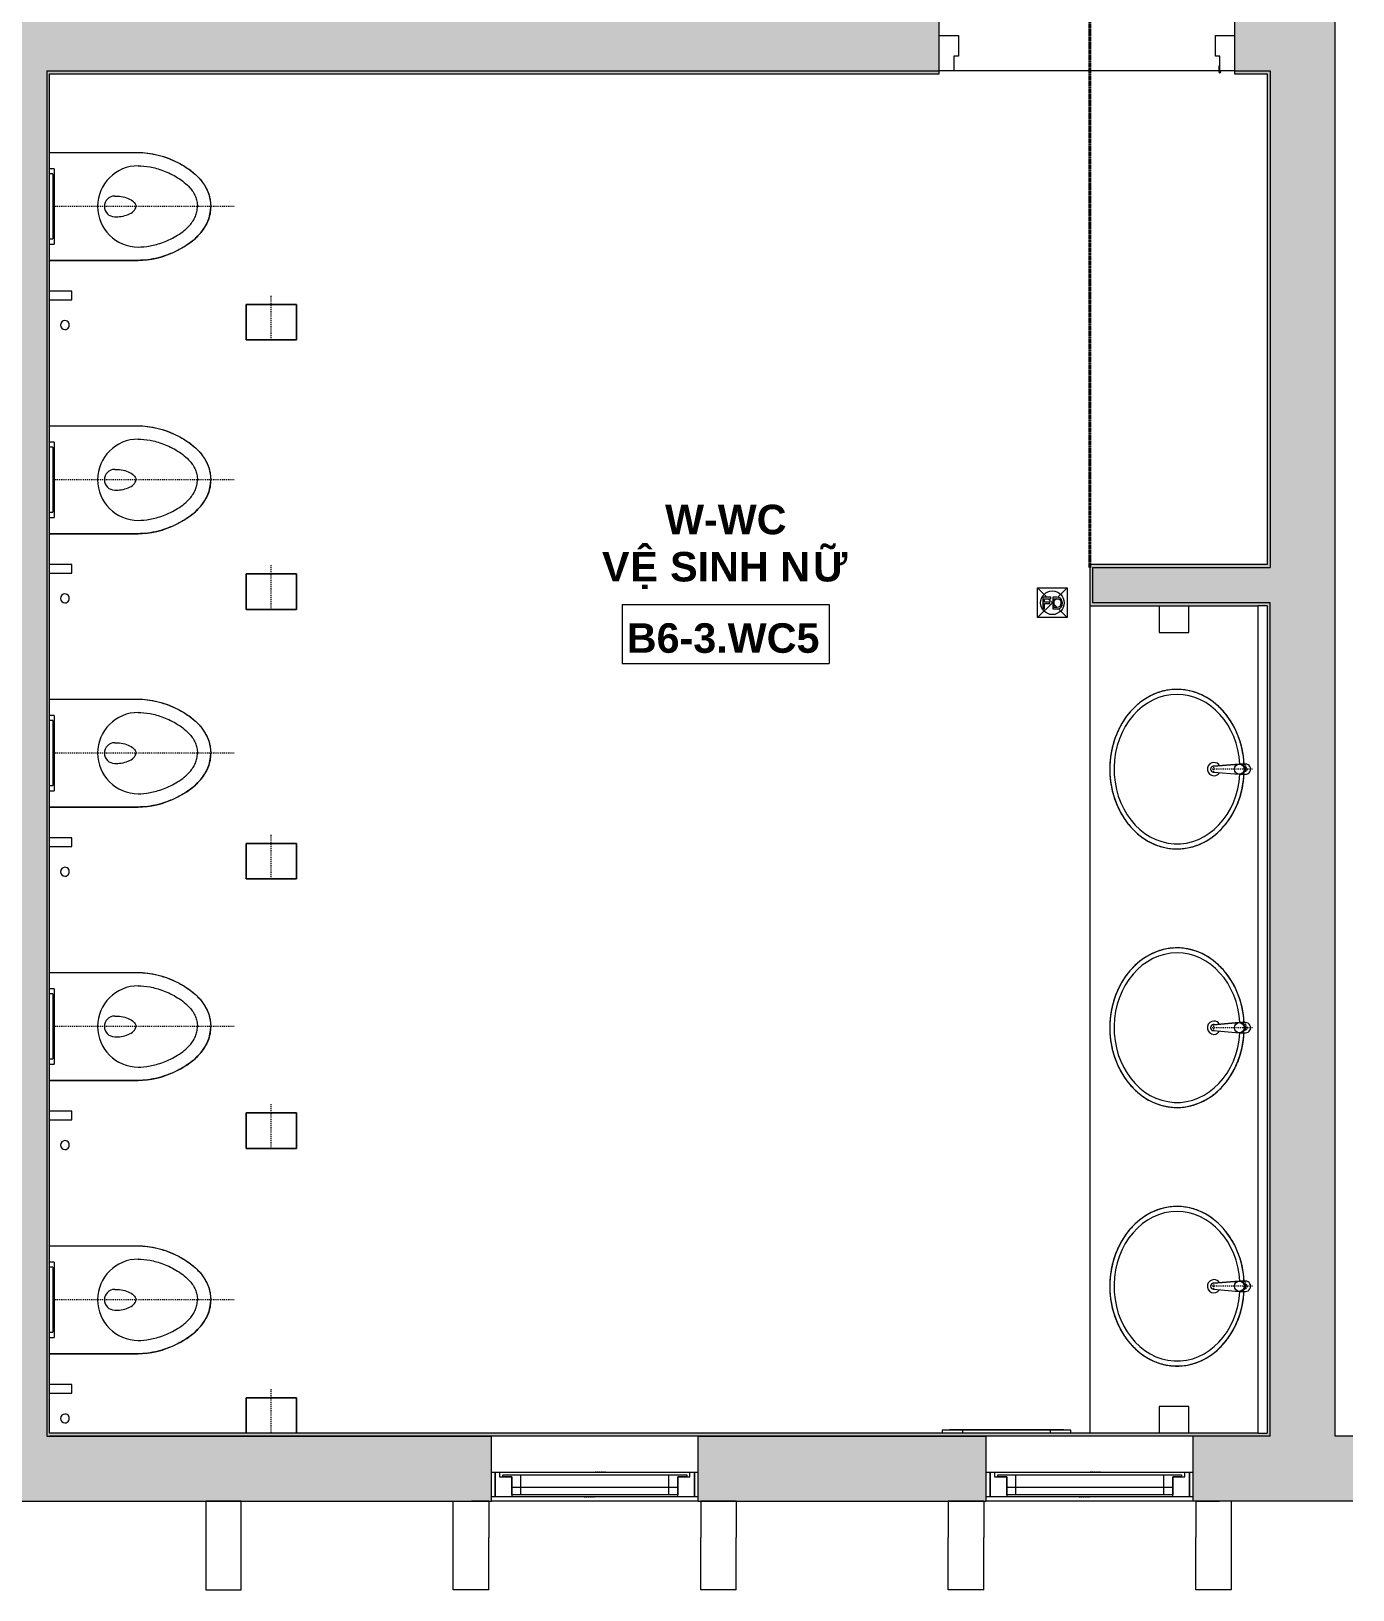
# Model space of a CAD drawing. Header units: millimetres. Extents: x -31340 to 17660, y 19597 to 75297.
# Drawn here: x -9587 to -5115, y 19597 to 24872 of the extents above; entities that cross this region are included whole.
import ezdxf

# ---------------------------------------------------------------- set-up
doc = ezdxf.new("R2010")
doc.units = ezdxf.units.MM
doc.linetypes.add('Dash', pattern=[6.35, 3.175, -3.175])
doc.linetypes.add('dash 1-1', pattern=[2, 1, -1])
for name, color, linetype, lineweight in [('A-AREA-IDEN', 2, 'Continuous', 9), ('A-DETL', 90, 'Continuous', 5), ('A-DOOR', 31, 'Continuous', 5), ('A-DOOR-FRAM', 31, 'Continuous', 5), ('A-GLAZ', 151, 'Continuous', 5), ('A-GLAZ-CWMG', 51, 'Continuous', 5), ('A-GLAZ-HDLN', 1, 'Dash', 5), ('A-WALL', 113, 'Continuous', 5), ('A-WALL-PATT', 111, 'Continuous', 5), ('P-SANR-FIXT', 6, 'Continuous', 5), ('P-SANR-FIXT-HDLN', 131, 'Dash', 5)]:
    doc.layers.add(name, color=color, linetype=linetype, lineweight=lineweight)
doc.styles.add('Arial_B', font='arialbd.ttf', dxfattribs={"height": 100})
doc.styles.add('Arial_B_1', font='arialbd.ttf', dxfattribs={"height": 100})

# ---------------------------------------------------------------- blocks, each defined once
blk = doc.blocks.new('DP3-D301 - DP3-D301-9166699-3rd Traffic Floor Plan - Pedestrian')
at = {"layer": 'A-DOOR'}
for p, q in [((447, -94.1), (447, -113.1)), ((450, -94.1), (447, -94.1)), ((450, -108.5), (450, -94.1))]:
    blk.add_line(p, q, dxfattribs=at)
for centre, radius, start, end in [((450, -113.1), 3, 180, 69.3211), ((450, -113.1), 3, 238.6638, 311.9935), ((450, -113.1), 3, 238.6638, 311.9935), ((450, -113.1), 3, 238.6638, 311.9935), ((450, -113.1), 3, 238.6638, 311.9935), ((450, -113.1), 3, 238.6638, 311.9935), ((450, -113.1), 3, 238.6638, 311.9935), ((450, -113.1), 3, 238.6638, 311.9935), ((452.2, -108.4), 2.19, 183.0662, 239.0753)]:
    blk.add_arc(centre, radius, start, end, dxfattribs=at)
at = {"layer": 'A-DOOR-FRAM'}
for p, q in [((-500, 10), (-435, 10)), ((-435, 10), (-435, -60)), ((435, 10), (500, 10)), ((435, -60), (435, 10)), ((-450, -60), (-450, -110)), ((-435, -60), (-450, -60)), ((450, -60), (435, -60)), ((450, -94.1), (450, -60)), ((-450, -110), (-500, -110)), ((500, -110), (450.7, -110))]:
    blk.add_line(p, q, dxfattribs=at)
blk = doc.blocks.new('VGU_CLUSTER_W1B - W2B - W3B - VGU_CLUSTER_W3B-8565399-3rd Traffic Floor Plan - Pedestrian')
at = {"layer": 'A-GLAZ', "lineweight": 9}
for p, q in [((-350, -12), (-337, -12)), ((-337, -12), (-322, -12)), ((-337, -95), (-337, -12)), ((-337, -12), (-337, -95)), ((-322, -12), (-322, -28)), ((-322, -28), (-281, -28)), ((-311, -21), (-251, -21)), ((-311, -28), (-311, -21)), ((-281, -28), (-311, -28)), ((-281, -88), (-281, -28)), ((-281, -28), (-281, -95)), ((-251, -21), (-251, -88)), ((251, -21), (311, -21)), ((251, -88), (251, -21)), ((311, -28), (281, -28)), ((281, -28), (281, -88)), ((281, -28), (322, -28)), ((281, -95), (281, -28)), ((311, -21), (311, -28)), ((322, -12), (337, -12)), ((322, -28), (322, -12)), ((337, -12), (337, -95)), ((337, -12), (350, -12)), ((337, -95), (337, -12)), ((-337, -95), (-350, -95)), ((-281, -95), (-337, -95)), ((-281, -88), (-281, -63)), ((-281, -63), (281, -63)), ((-251, -88), (-281, -88)), ((281, -88), (-281, -88)), ((281, -88), (251, -88)), ((281, -63), (281, -88)), ((337, -95), (281, -95)), ((350, -95), (337, -95))]:
    blk.add_line(p, q, dxfattribs=at)
at = {"layer": 'A-GLAZ'}
for p, q in [((-322, -12), (322, -12)), ((-251, -21), (251, -21)), ((281, -95), (-281, -95))]:
    blk.add_line(p, q, dxfattribs=at)
at = {"layer": 'A-GLAZ-HDLN'}
for p, q in [((-36.1, -12), (0, -12)), ((36.1, -12), (0, -12)), ((-36.1, -95), (0, -95)), ((36.1, -95), (0, -95))]:
    blk.add_line(p, q, dxfattribs=at)
blk = doc.blocks.new('TOTO-WC-WH - TOILET-V31-3rd Traffic Floor Plan - Pedestrian')
at = {"layer": 'P-SANR-FIXT', "color": 7}
for p, q in [((-182.5, -300), (-182.5, 0)), ((-182.5, 0), (-182.5, -300)), ((-127.5, 0), (-127.5, -15)), ((127.5, -15), (-127.5, -15)), ((127.5, -15), (127.5, 0)), ((182.5, 0), (182.5, -300)), ((182.5, 0), (182.5, -300))]:
    blk.add_line(p, q, dxfattribs=at)
for centre, radius in [((0, -300), 137.5), ((0, -220.2), 35)]:
    blk.add_arc(centre, radius, 360, 180, dxfattribs=at)
for points, knots in [([(-35, -220.2), (-36, -233.8), (-30.7, -267.6), (-12.3, -292), (0, -292)], [0, 0, 0, 0, 0.0856719, 0.1699366, 0.1699366, 0.1699366, 0.1699366]), ([(35, -220.2), (36, -233.8), (30.7, -267.6), (12.3, -292), (0, -292)], [0, 0, 0, 0, 0.0856719, 0.1699366, 0.1699366, 0.1699366, 0.1699366]), ([(0, -545), (-8.6, -544.9), (-25, -543.5), (-43.9, -538), (-58, -531.9), (-68.1, -526.5), (-77.7, -520.3), (-89.9, -511.2), (-104, -498.3), (-119, -481), (-132.3, -462.4), (-143.9, -443.1), (-153.7, -423.7), (-164.7, -398.1), (-174.6, -366.9), (-181.2, -331.6), (-182.5, -310.1), (-182.5, -300)], [-1, -1, -1, -1, -0.9375, -0.875, -0.84375, -0.8125, -0.78125, -0.75, -0.6875, -0.625, -0.5625, -0.5, -0.4375, -0.375, -0.25, -0.125, 0, 0, 0, 0]), ([(-182.5, -300), (-182.5, -338.1), (-163, -438.6), (-72.5, -545), (0, -545)], [0, 0, 0, 0, 0.3064, 0.6503698, 0.6503698, 0.6503698, 0.6503698]), ([(-137.5, -300), (-137.5, -311.9), (-135.8, -332), (-129, -361.7), (-121.4, -385), (-111, -409.1), (-97.6, -433.6), (-81.6, -456.1), (-65.1, -473.5), (-49.1, -485.8), (-34, -493.8), (-18.1, -498.8), (-6.3, -500), (0, -500)], [0, 0, 0, 0, 0.118249, 0.1773736, 0.2364981, 0.2956226, 0.3547471, 0.4138717, 0.4729962, 0.5173396, 0.561683, 0.6060264, 0.6503698, 0.6503698, 0.6503698, 0.6503698]), ([(182.5, -300), (182.5, -310.1), (181.2, -331.6), (174.6, -366.9), (164.7, -398.1), (153.7, -423.7), (143.9, -443.1), (132.3, -462.4), (119, -481), (104, -498.3), (89.9, -511.2), (77.7, -520.3), (68.1, -526.5), (58, -531.9), (43.9, -538), (25, -543.5), (8.6, -544.9), (0, -545)], [-1, -1, -1, -1, -0.875, -0.75, -0.625, -0.5625, -0.5, -0.4375, -0.375, -0.3125, -0.25, -0.21875, -0.1875, -0.15625, -0.125, -0.0625, 0, 0, 0, 0]), ([(137.5, -300), (137.5, -311.9), (135.8, -332), (129, -361.7), (121.4, -385), (111, -409.1), (97.6, -433.6), (81.6, -456.1), (65.1, -473.5), (49.1, -485.8), (34, -493.8), (18.1, -498.8), (6.3, -500), (0, -500)], [0, 0, 0, 0, 0.118249, 0.1773736, 0.2364981, 0.2956226, 0.3547471, 0.4138717, 0.4729962, 0.5173396, 0.561683, 0.6060264, 0.6503698, 0.6503698, 0.6503698, 0.6503698]), ([(182.5, -300), (182.5, -338.1), (163, -438.6), (72.5, -545), (0, -545)], [0, 0, 0, 0, 0.3064, 0.6503698, 0.6503698, 0.6503698, 0.6503698])]:
    blk.add_open_spline(points, degree=3, knots=knots, dxfattribs=at)
at = {"layer": 'P-SANR-FIXT-HDLN', "color": 7}
blk.add_line((0, -625), (0, -11), dxfattribs=at)
blk = doc.blocks.new('TRIGGER SPRAY SET - THX20NBPIV-8200611-3rd Traffic Floor Plan - Pedestrian')
at = {"layer": 'P-SANR-FIXT', "color": 7}
for p, q in [((-15, 75), (-15, 0)), ((15, 0), (15, 75)), ((-15, 0), (15, 0))]:
    blk.add_line(p, q, dxfattribs=at)
for start, end in [(0, 180), (180, 360)]:
    blk.add_arc((-100, 23.4), 15, start, end, dxfattribs=at)
blk = doc.blocks.new('TOTO-WC-WH - TOILET-V32-3rd Traffic Floor Plan - Pedestrian')
at = {"layer": 'P-SANR-FIXT', "color": 7}
for p, q in [((-182.5, -300), (-182.5, 0)), ((-182.5, 0), (-182.5, -300)), ((-127.5, 0), (-127.5, -15)), ((127.5, -15), (-127.5, -15)), ((127.5, -15), (127.5, 0)), ((182.5, 0), (182.5, -300)), ((182.5, 0), (182.5, -300))]:
    blk.add_line(p, q, dxfattribs=at)
for centre, radius in [((0, -300), 137.5), ((0, -220.2), 35)]:
    blk.add_arc(centre, radius, 360, 180, dxfattribs=at)
for points, knots in [([(-35, -220.2), (-36, -233.8), (-30.7, -267.6), (-12.3, -292), (0, -292)], [0, 0, 0, 0, 0.0856719, 0.1699366, 0.1699366, 0.1699366, 0.1699366]), ([(35, -220.2), (36, -233.8), (30.7, -267.6), (12.3, -292), (0, -292)], [0, 0, 0, 0, 0.0856719, 0.1699366, 0.1699366, 0.1699366, 0.1699366]), ([(0, -545), (-8.6, -544.9), (-25, -543.5), (-43.9, -538), (-58, -531.9), (-68.1, -526.5), (-77.7, -520.3), (-89.9, -511.2), (-104, -498.3), (-119, -481), (-132.3, -462.4), (-143.9, -443.1), (-153.7, -423.7), (-164.7, -398.1), (-174.6, -366.9), (-181.2, -331.6), (-182.5, -310.1), (-182.5, -300)], [-1, -1, -1, -1, -0.9375, -0.875, -0.84375, -0.8125, -0.78125, -0.75, -0.6875, -0.625, -0.5625, -0.5, -0.4375, -0.375, -0.25, -0.125, 0, 0, 0, 0]), ([(-182.5, -300), (-182.5, -338.1), (-163, -438.6), (-72.5, -545), (0, -545)], [0, 0, 0, 0, 0.3064, 0.6503698, 0.6503698, 0.6503698, 0.6503698]), ([(-137.5, -300), (-137.5, -311.9), (-135.8, -332), (-129, -361.7), (-121.4, -385), (-111, -409.1), (-97.6, -433.6), (-81.6, -456.1), (-65.1, -473.5), (-49.1, -485.8), (-34, -493.8), (-18.1, -498.8), (-6.3, -500), (0, -500)], [0, 0, 0, 0, 0.118249, 0.1773736, 0.2364981, 0.2956226, 0.3547471, 0.4138717, 0.4729962, 0.5173396, 0.561683, 0.6060264, 0.6503698, 0.6503698, 0.6503698, 0.6503698]), ([(182.5, -300), (182.5, -310.1), (181.2, -331.6), (174.6, -366.9), (164.7, -398.1), (153.7, -423.7), (143.9, -443.1), (132.3, -462.4), (119, -481), (104, -498.3), (89.9, -511.2), (77.7, -520.3), (68.1, -526.5), (58, -531.9), (43.9, -538), (25, -543.5), (8.6, -544.9), (0, -545)], [-1, -1, -1, -1, -0.875, -0.75, -0.625, -0.5625, -0.5, -0.4375, -0.375, -0.3125, -0.25, -0.21875, -0.1875, -0.15625, -0.125, -0.0625, 0, 0, 0, 0]), ([(137.5, -300), (137.5, -311.9), (135.8, -332), (129, -361.7), (121.4, -385), (111, -409.1), (97.6, -433.6), (81.6, -456.1), (65.1, -473.5), (49.1, -485.8), (34, -493.8), (18.1, -498.8), (6.3, -500), (0, -500)], [0, 0, 0, 0, 0.118249, 0.1773736, 0.2364981, 0.2956226, 0.3547471, 0.4138717, 0.4729962, 0.5173396, 0.561683, 0.6060264, 0.6503698, 0.6503698, 0.6503698, 0.6503698]), ([(182.5, -300), (182.5, -338.1), (163, -438.6), (72.5, -545), (0, -545)], [0, 0, 0, 0, 0.3064, 0.6503698, 0.6503698, 0.6503698, 0.6503698])]:
    blk.add_open_spline(points, degree=3, knots=knots, dxfattribs=at)
at = {"layer": 'P-SANR-FIXT-HDLN', "color": 7}
blk.add_line((0, -625), (0, -11), dxfattribs=at)
blk = doc.blocks.new('TRIGGER SPRAY SET - THX20NBPIV-V33-3rd Traffic Floor Plan - Pedestrian')
at = {"layer": 'P-SANR-FIXT', "color": 7}
for p, q in [((-15, 75), (-15, 0)), ((15, 0), (15, 75)), ((-15, 0), (15, 0))]:
    blk.add_line(p, q, dxfattribs=at)
for start, end in [(0, 180), (180, 360)]:
    blk.add_arc((-100, 23.4), 15, start, end, dxfattribs=at)
blk = doc.blocks.new('TOTO-WC-WH - TOILET-V34-3rd Traffic Floor Plan - Pedestrian')
at = {"layer": 'P-SANR-FIXT', "color": 7}
for p, q in [((-182.5, -300), (-182.5, 0)), ((-182.5, 0), (-182.5, -300)), ((-127.5, 0), (-127.5, -15)), ((127.5, -15), (-127.5, -15)), ((127.5, -15), (127.5, 0)), ((182.5, 0), (182.5, -300)), ((182.5, 0), (182.5, -300))]:
    blk.add_line(p, q, dxfattribs=at)
for centre, radius in [((0, -300), 137.5), ((0, -220.2), 35)]:
    blk.add_arc(centre, radius, 360, 180, dxfattribs=at)
for points, knots in [([(-35, -220.2), (-36, -233.8), (-30.7, -267.6), (-12.3, -292), (0, -292)], [0, 0, 0, 0, 0.0856719, 0.1699366, 0.1699366, 0.1699366, 0.1699366]), ([(35, -220.2), (36, -233.8), (30.7, -267.6), (12.3, -292), (0, -292)], [0, 0, 0, 0, 0.0856719, 0.1699366, 0.1699366, 0.1699366, 0.1699366]), ([(0, -545), (-8.6, -544.9), (-25, -543.5), (-43.9, -538), (-58, -531.9), (-68.1, -526.5), (-77.7, -520.3), (-89.9, -511.2), (-104, -498.3), (-119, -481), (-132.3, -462.4), (-143.9, -443.1), (-153.7, -423.7), (-164.7, -398.1), (-174.6, -366.9), (-181.2, -331.6), (-182.5, -310.1), (-182.5, -300)], [-1, -1, -1, -1, -0.9375, -0.875, -0.84375, -0.8125, -0.78125, -0.75, -0.6875, -0.625, -0.5625, -0.5, -0.4375, -0.375, -0.25, -0.125, 0, 0, 0, 0]), ([(-182.5, -300), (-182.5, -338.1), (-163, -438.6), (-72.5, -545), (0, -545)], [0, 0, 0, 0, 0.3064, 0.6503698, 0.6503698, 0.6503698, 0.6503698]), ([(-137.5, -300), (-137.5, -311.9), (-135.8, -332), (-129, -361.7), (-121.4, -385), (-111, -409.1), (-97.6, -433.6), (-81.6, -456.1), (-65.1, -473.5), (-49.1, -485.8), (-34, -493.8), (-18.1, -498.8), (-6.3, -500), (0, -500)], [0, 0, 0, 0, 0.118249, 0.1773736, 0.2364981, 0.2956226, 0.3547471, 0.4138717, 0.4729962, 0.5173396, 0.561683, 0.6060264, 0.6503698, 0.6503698, 0.6503698, 0.6503698]), ([(182.5, -300), (182.5, -310.1), (181.2, -331.6), (174.6, -366.9), (164.7, -398.1), (153.7, -423.7), (143.9, -443.1), (132.3, -462.4), (119, -481), (104, -498.3), (89.9, -511.2), (77.7, -520.3), (68.1, -526.5), (58, -531.9), (43.9, -538), (25, -543.5), (8.6, -544.9), (0, -545)], [-1, -1, -1, -1, -0.875, -0.75, -0.625, -0.5625, -0.5, -0.4375, -0.375, -0.3125, -0.25, -0.21875, -0.1875, -0.15625, -0.125, -0.0625, 0, 0, 0, 0]), ([(137.5, -300), (137.5, -311.9), (135.8, -332), (129, -361.7), (121.4, -385), (111, -409.1), (97.6, -433.6), (81.6, -456.1), (65.1, -473.5), (49.1, -485.8), (34, -493.8), (18.1, -498.8), (6.3, -500), (0, -500)], [0, 0, 0, 0, 0.118249, 0.1773736, 0.2364981, 0.2956226, 0.3547471, 0.4138717, 0.4729962, 0.5173396, 0.561683, 0.6060264, 0.6503698, 0.6503698, 0.6503698, 0.6503698]), ([(182.5, -300), (182.5, -338.1), (163, -438.6), (72.5, -545), (0, -545)], [0, 0, 0, 0, 0.3064, 0.6503698, 0.6503698, 0.6503698, 0.6503698])]:
    blk.add_open_spline(points, degree=3, knots=knots, dxfattribs=at)
at = {"layer": 'P-SANR-FIXT-HDLN', "color": 7}
blk.add_line((0, -625), (0, -11), dxfattribs=at)
blk = doc.blocks.new('TRIGGER SPRAY SET - THX20NBPIV-V35-3rd Traffic Floor Plan - Pedestrian')
at = {"layer": 'P-SANR-FIXT', "color": 7}
for p, q in [((-15, 75), (-15, 0)), ((15, 0), (15, 75)), ((-15, 0), (15, 0))]:
    blk.add_line(p, q, dxfattribs=at)
for start, end in [(0, 180), (180, 360)]:
    blk.add_arc((-100, 23.4), 15, start, end, dxfattribs=at)
blk = doc.blocks.new('TOTO-WC-WH - TOILET-V36-3rd Traffic Floor Plan - Pedestrian')
at = {"layer": 'P-SANR-FIXT', "color": 7}
for p, q in [((-182.5, -300), (-182.5, 0)), ((-182.5, 0), (-182.5, -300)), ((-127.5, 0), (-127.5, -15)), ((127.5, -15), (-127.5, -15)), ((127.5, -15), (127.5, 0)), ((182.5, 0), (182.5, -300)), ((182.5, 0), (182.5, -300))]:
    blk.add_line(p, q, dxfattribs=at)
for centre, radius in [((0, -300), 137.5), ((0, -220.2), 35)]:
    blk.add_arc(centre, radius, 360, 180, dxfattribs=at)
for points, knots in [([(-35, -220.2), (-36, -233.8), (-30.7, -267.6), (-12.3, -292), (0, -292)], [0, 0, 0, 0, 0.0856719, 0.1699366, 0.1699366, 0.1699366, 0.1699366]), ([(35, -220.2), (36, -233.8), (30.7, -267.6), (12.3, -292), (0, -292)], [0, 0, 0, 0, 0.0856719, 0.1699366, 0.1699366, 0.1699366, 0.1699366]), ([(0, -545), (-8.6, -544.9), (-25, -543.5), (-43.9, -538), (-58, -531.9), (-68.1, -526.5), (-77.7, -520.3), (-89.9, -511.2), (-104, -498.3), (-119, -481), (-132.3, -462.4), (-143.9, -443.1), (-153.7, -423.7), (-164.7, -398.1), (-174.6, -366.9), (-181.2, -331.6), (-182.5, -310.1), (-182.5, -300)], [-1, -1, -1, -1, -0.9375, -0.875, -0.84375, -0.8125, -0.78125, -0.75, -0.6875, -0.625, -0.5625, -0.5, -0.4375, -0.375, -0.25, -0.125, 0, 0, 0, 0]), ([(-182.5, -300), (-182.5, -338.1), (-163, -438.6), (-72.5, -545), (0, -545)], [0, 0, 0, 0, 0.3064, 0.6503698, 0.6503698, 0.6503698, 0.6503698]), ([(-137.5, -300), (-137.5, -311.9), (-135.8, -332), (-129, -361.7), (-121.4, -385), (-111, -409.1), (-97.6, -433.6), (-81.6, -456.1), (-65.1, -473.5), (-49.1, -485.8), (-34, -493.8), (-18.1, -498.8), (-6.3, -500), (0, -500)], [0, 0, 0, 0, 0.118249, 0.1773736, 0.2364981, 0.2956226, 0.3547471, 0.4138717, 0.4729962, 0.5173396, 0.561683, 0.6060264, 0.6503698, 0.6503698, 0.6503698, 0.6503698]), ([(182.5, -300), (182.5, -310.1), (181.2, -331.6), (174.6, -366.9), (164.7, -398.1), (153.7, -423.7), (143.9, -443.1), (132.3, -462.4), (119, -481), (104, -498.3), (89.9, -511.2), (77.7, -520.3), (68.1, -526.5), (58, -531.9), (43.9, -538), (25, -543.5), (8.6, -544.9), (0, -545)], [-1, -1, -1, -1, -0.875, -0.75, -0.625, -0.5625, -0.5, -0.4375, -0.375, -0.3125, -0.25, -0.21875, -0.1875, -0.15625, -0.125, -0.0625, 0, 0, 0, 0]), ([(137.5, -300), (137.5, -311.9), (135.8, -332), (129, -361.7), (121.4, -385), (111, -409.1), (97.6, -433.6), (81.6, -456.1), (65.1, -473.5), (49.1, -485.8), (34, -493.8), (18.1, -498.8), (6.3, -500), (0, -500)], [0, 0, 0, 0, 0.118249, 0.1773736, 0.2364981, 0.2956226, 0.3547471, 0.4138717, 0.4729962, 0.5173396, 0.561683, 0.6060264, 0.6503698, 0.6503698, 0.6503698, 0.6503698]), ([(182.5, -300), (182.5, -338.1), (163, -438.6), (72.5, -545), (0, -545)], [0, 0, 0, 0, 0.3064, 0.6503698, 0.6503698, 0.6503698, 0.6503698])]:
    blk.add_open_spline(points, degree=3, knots=knots, dxfattribs=at)
at = {"layer": 'P-SANR-FIXT-HDLN', "color": 7}
blk.add_line((0, -625), (0, -11), dxfattribs=at)
blk = doc.blocks.new('TRIGGER SPRAY SET - THX20NBPIV-V37-3rd Traffic Floor Plan - Pedestrian')
at = {"layer": 'P-SANR-FIXT', "color": 7}
for p, q in [((-15, 75), (-15, 0)), ((15, 0), (15, 75)), ((-15, 0), (15, 0))]:
    blk.add_line(p, q, dxfattribs=at)
for start, end in [(0, 180), (180, 360)]:
    blk.add_arc((-100, 23.4), 15, start, end, dxfattribs=at)
blk = doc.blocks.new('TOTO-WC-WH - TOILET-V38-3rd Traffic Floor Plan - Pedestrian')
at = {"layer": 'P-SANR-FIXT', "color": 7}
for p, q in [((-182.5, -300), (-182.5, 0)), ((-182.5, 0), (-182.5, -300)), ((-127.5, 0), (-127.5, -15)), ((127.5, -15), (-127.5, -15)), ((127.5, -15), (127.5, 0)), ((182.5, 0), (182.5, -300)), ((182.5, 0), (182.5, -300))]:
    blk.add_line(p, q, dxfattribs=at)
for centre, radius in [((0, -300), 137.5), ((0, -220.2), 35)]:
    blk.add_arc(centre, radius, 360, 180, dxfattribs=at)
for points, knots in [([(-35, -220.2), (-36, -233.8), (-30.7, -267.6), (-12.3, -292), (0, -292)], [0, 0, 0, 0, 0.0856719, 0.1699366, 0.1699366, 0.1699366, 0.1699366]), ([(35, -220.2), (36, -233.8), (30.7, -267.6), (12.3, -292), (0, -292)], [0, 0, 0, 0, 0.0856719, 0.1699366, 0.1699366, 0.1699366, 0.1699366]), ([(0, -545), (-8.6, -544.9), (-25, -543.5), (-43.9, -538), (-58, -531.9), (-68.1, -526.5), (-77.7, -520.3), (-89.9, -511.2), (-104, -498.3), (-119, -481), (-132.3, -462.4), (-143.9, -443.1), (-153.7, -423.7), (-164.7, -398.1), (-174.6, -366.9), (-181.2, -331.6), (-182.5, -310.1), (-182.5, -300)], [-1, -1, -1, -1, -0.9375, -0.875, -0.84375, -0.8125, -0.78125, -0.75, -0.6875, -0.625, -0.5625, -0.5, -0.4375, -0.375, -0.25, -0.125, 0, 0, 0, 0]), ([(-182.5, -300), (-182.5, -338.1), (-163, -438.6), (-72.5, -545), (0, -545)], [0, 0, 0, 0, 0.3064, 0.6503698, 0.6503698, 0.6503698, 0.6503698]), ([(-137.5, -300), (-137.5, -311.9), (-135.8, -332), (-129, -361.7), (-121.4, -385), (-111, -409.1), (-97.6, -433.6), (-81.6, -456.1), (-65.1, -473.5), (-49.1, -485.8), (-34, -493.8), (-18.1, -498.8), (-6.3, -500), (0, -500)], [0, 0, 0, 0, 0.118249, 0.1773736, 0.2364981, 0.2956226, 0.3547471, 0.4138717, 0.4729962, 0.5173396, 0.561683, 0.6060264, 0.6503698, 0.6503698, 0.6503698, 0.6503698]), ([(182.5, -300), (182.5, -310.1), (181.2, -331.6), (174.6, -366.9), (164.7, -398.1), (153.7, -423.7), (143.9, -443.1), (132.3, -462.4), (119, -481), (104, -498.3), (89.9, -511.2), (77.7, -520.3), (68.1, -526.5), (58, -531.9), (43.9, -538), (25, -543.5), (8.6, -544.9), (0, -545)], [-1, -1, -1, -1, -0.875, -0.75, -0.625, -0.5625, -0.5, -0.4375, -0.375, -0.3125, -0.25, -0.21875, -0.1875, -0.15625, -0.125, -0.0625, 0, 0, 0, 0]), ([(137.5, -300), (137.5, -311.9), (135.8, -332), (129, -361.7), (121.4, -385), (111, -409.1), (97.6, -433.6), (81.6, -456.1), (65.1, -473.5), (49.1, -485.8), (34, -493.8), (18.1, -498.8), (6.3, -500), (0, -500)], [0, 0, 0, 0, 0.118249, 0.1773736, 0.2364981, 0.2956226, 0.3547471, 0.4138717, 0.4729962, 0.5173396, 0.561683, 0.6060264, 0.6503698, 0.6503698, 0.6503698, 0.6503698]), ([(182.5, -300), (182.5, -338.1), (163, -438.6), (72.5, -545), (0, -545)], [0, 0, 0, 0, 0.3064, 0.6503698, 0.6503698, 0.6503698, 0.6503698])]:
    blk.add_open_spline(points, degree=3, knots=knots, dxfattribs=at)
at = {"layer": 'P-SANR-FIXT-HDLN', "color": 7}
blk.add_line((0, -625), (0, -11), dxfattribs=at)
blk = doc.blocks.new('TRIGGER SPRAY SET - THX20NBPIV-V39-3rd Traffic Floor Plan - Pedestrian')
at = {"layer": 'P-SANR-FIXT', "color": 7}
for p, q in [((-15, 75), (-15, 0)), ((15, 0), (15, 75)), ((-15, 0), (15, 0))]:
    blk.add_line(p, q, dxfattribs=at)
for start, end in [(0, 180), (180, 360)]:
    blk.add_arc((-100, 23.4), 15, start, end, dxfattribs=at)
blk = doc.blocks.new('LAVABOR COUNTER1 - COUNTER TOP 1_1 2290-9919444-3rd Traffic Floor Plan - Pedestrian')
at = {"layer": 'P-SANR-FIXT', "color": 7}
blk.add_line((-1400, -600), (1400, -600), dxfattribs=at)
blk = doc.blocks.new('LAVABOR BASIN - LAVABOR BASIN-V40-3rd Traffic Floor Plan - Pedestrian')
at = {"layer": 'P-SANR-FIXT', "color": 7}
for start, end in [(180, 57.2514), (122.7519, 180)]:
    blk.add_arc((0, -190), 22.5, start, end, dxfattribs=at)
for major_axis, ratio, start_param, end_param in [((-270, 0), 0.842593, 4.776434, 6.283185), ((270, 0), 0.842593, 3.141593, 7.789937), ((-253, 0), 0.841897, 4.780724, 6.283185), ((253, 0), 0.841897, 3.141593, 7.785236)]:
    blk.add_ellipse((0, -315), major_axis=major_axis, ratio=ratio, start_param=start_param, end_param=end_param, dxfattribs=at)
for points, knots in [([(-17.3, -88), (-21, -88.2), (-28.7, -88.7), (-40.4, -90), (-56.8, -92.4), (-72.9, -95.8), (-88.4, -100), (-103.9, -104.8), (-122.8, -112.1), (-144.2, -122.3), (-161.2, -132.3), (-174.1, -141), (-186.4, -150.1), (-200.9, -162.6), (-214.1, -176), (-223.6, -187.3), (-232.5, -199), (-242.5, -214.3), (-252.4, -233.3), (-260.2, -253.2), (-265.8, -273.4), (-269.2, -294), (-270, -308), (-270, -315)], [0.5203737, 0.5203737, 0.5203737, 0.5203737, 0.5333333, 0.5479167, 0.5625, 0.5916667, 0.60625, 0.6208333, 0.65, 0.6791667, 0.7083333, 0.7229167, 0.7375, 0.7666667, 0.7958333, 0.8104167, 0.825, 0.8541667, 0.8833333, 0.9125, 0.9416667, 0.9708333, 1, 1, 1, 1]), ([(270, -315), (270, -306.9), (269, -291), (265.3, -271.5), (260.9, -256.1), (256.9, -244.7), (252.2, -233.4), (246.8, -222.4), (240.7, -211.7), (233.9, -201.2), (226.5, -191), (218.5, -181.2), (210, -171.8), (200.7, -162.7), (191, -154), (180.7, -145.9), (170, -138.2), (158.8, -130.9), (147.1, -124.1), (135.1, -117.9), (122.7, -112.2), (109.9, -107.1), (96.7, -102.5), (83.5, -98.5), (70, -95.2), (56.2, -92.4), (42.2, -90.2), (29.3, -88.8), (21, -88.2), (17.3, -88)], [0, 0, 0, 0, 0.0333333, 0.0666667, 0.0833333, 0.1, 0.1166667, 0.1333333, 0.15, 0.1666667, 0.1833333, 0.2, 0.2166667, 0.2333333, 0.25, 0.2666667, 0.2833333, 0.3, 0.3166667, 0.3333333, 0.35, 0.3666667, 0.3833333, 0.4, 0.4166667, 0.4333333, 0.45, 0.4666667, 0.4796263, 0.4796263, 0.4796263, 0.4796263]), ([(-270, -315), (-270, -323.1), (-269, -339), (-265.3, -358.5), (-260.9, -373.9), (-256.9, -385.3), (-252.2, -396.6), (-246.8, -407.6), (-240.7, -418.3), (-233.9, -428.8), (-226.5, -439), (-218.5, -448.8), (-210, -458.2), (-200.7, -467.3), (-191, -476), (-180.7, -484.1), (-170, -491.8), (-158.8, -499.1), (-147.1, -505.9), (-135.1, -512.1), (-122.7, -517.8), (-109.9, -522.9), (-96.7, -527.5), (-83.5, -531.5), (-70, -534.8), (-56.2, -537.6), (-42.2, -539.8), (-28.2, -541.4), (-14.2, -542.3), (0, -542.6), (14.2, -542.3), (27.7, -541.4), (40.4, -540), (56.8, -537.6), (72.9, -534.2), (88.4, -530), (103.9, -525.2), (122.8, -517.9), (144.2, -507.7), (161.2, -497.7), (174.1, -489), (186.4, -479.9), (200.9, -467.4), (214.1, -454), (223.6, -442.7), (232.5, -431), (242.5, -415.7), (252.4, -396.7), (260.2, -376.8), (265.8, -356.6), (269.2, -336), (270, -322), (270, -315)], [0, 0, 0, 0, 0.033333, 0.066667, 0.083333, 0.1, 0.116667, 0.133333, 0.15, 0.166667, 0.183333, 0.2, 0.216667, 0.233333, 0.25, 0.266667, 0.283333, 0.3, 0.316667, 0.333333, 0.35, 0.366667, 0.383333, 0.4, 0.416667, 0.433333, 0.45, 0.466667, 0.483333, 0.5, 0.516667, 0.533333, 0.547917, 0.5625, 0.591667, 0.60625, 0.620833, 0.65, 0.679167, 0.708333, 0.722917, 0.7375, 0.766667, 0.795833, 0.810417, 0.825, 0.854167, 0.883333, 0.9125, 0.941667, 0.970833, 1, 1, 1, 1])]:
    blk.add_open_spline(points, degree=3, knots=knots, dxfattribs=at)
blk = doc.blocks.new('MIRROR - MIRROR 5_1-9157474-3rd Traffic Floor Plan - Pedestrian')
at = {"layer": 'P-SANR-FIXT', "color": 7}
for p, q in [((-1400, 0), (1400, 0)), ((-1400, 0), (-1400, -30)), ((1400, -30), (1400, 0)), ((1400, -30), (-1400, -30))]:
    blk.add_line(p, q, dxfattribs=at)
blk = doc.blocks.new('SOAP DISPENSER - LT764-8453153-3rd Traffic Floor Plan - Pedestrian')
at = {"layer": 'P-SANR-FIXT', "color": 7}
for p, q in [((-50, 0), (-50, -90)), ((50, -90), (50, 0)), ((-50, -90), (50, -90))]:
    blk.add_line(p, q, dxfattribs=at)
blk = doc.blocks.new('TOILET PAPER DISPENSER1 - DS708PAS-8453125-3rd Traffic Floor Plan - Pedestrian')
at = {"layer": 'P-SANR-FIXT', "color": 7}
for p, q in [((-85, 0), (-85, -120)), ((-85, -120), (-85, 0)), ((85, -120), (85, 0)), ((85, 0), (85, -120)), ((-85, -120), (85, -120)), ((85, -120), (-85, -120))]:
    blk.add_line(p, q, dxfattribs=at)
at = {"layer": 'P-SANR-FIXT-HDLN', "color": 7}
blk.add_line((0, 0), (0, -150), dxfattribs=at)
blk = doc.blocks.new('TOILET PAPER DISPENSER1 - DS708PAS-V44-3rd Traffic Floor Plan - Pedestrian')
at = {"layer": 'P-SANR-FIXT', "color": 7}
for p, q in [((85, 0), (-85, 0)), ((-85, 0), (-85, -120)), ((-85, -120), (-85, 0)), ((-85, 0), (85, 0)), ((85, -120), (85, 0)), ((85, 0), (85, -120)), ((-85, -120), (85, -120)), ((85, -120), (-85, -120))]:
    blk.add_line(p, q, dxfattribs=at)
at = {"layer": 'P-SANR-FIXT-HDLN', "color": 7}
blk.add_line((0, 0), (0, -150), dxfattribs=at)
blk = doc.blocks.new('TOWEL AND WASTE 1 - towel_dwg-11893426-3rd Traffic Floor Plan - Pedestrian')
at = {"layer": 'P-SANR-FIXT', "color": 7, "flags": 128}
blk.add_lwpolyline([(32597.9, 0), (32984.9, 0), (32597.9, 0)], dxfattribs=at)
blk.add_lwpolyline([(32597.9, 0), (32984.9, 0), (32597.9, 0)], dxfattribs=at)
blk = doc.blocks.new('TOWEL AND WASTE 1 - Towel And Waste-13_1-11893429-3rd Traffic Floor Plan - Pedestrian')
at = {"layer": 'P-SANR-FIXT', "color": 7}
for p, q in [((-92.5, 15), (-92.5, 5)), ((-22.5, 15), (-92.5, 15)), ((-22.5, 5), (-22.5, 15)), ((272.5, 15), (272.5, 5)), ((342.5, 15), (272.5, 15)), ((342.5, 5), (342.5, 15))]:
    blk.add_line(p, q, dxfattribs=at)
blk.add_blockref('TOWEL AND WASTE 1 - towel_dwg-11893426-3rd Traffic Floor Plan - Pedestrian', (-32666.4, 16))
blk = doc.blocks.new('voi nuoc 1 - BASIN TAP 1-9740867-3rd Traffic Floor Plan - Pedestrian')
at = {"layer": 'P-SANR-FIXT', "color": 7}
for p, q in [((-17.2, -23.4), (-17.2, -44.2)), ((-17.2, -44.2), (-17.2, -23.4)), ((-17.2, -44.2), (-10, -131.2)), ((-10, -131.2), (-17.2, -44.2)), ((10, -131.2), (17.3, -44.2)), ((10, -131.2), (17.3, -44.2)), ((17.3, -44.2), (17.3, -23.4)), ((17.3, -44.2), (17.3, -23.4))]:
    blk.add_line(p, q, dxfattribs=at)
for centre, radius, start, end in [((0, -23.4), 17.3, 360, 180), ((0, -23.4), 17.3, 360, 180), ((0, -131.2), 10, 180, 360), ((0, -131.2), 10, 180, 360)]:
    blk.add_arc(centre, radius, start, end, dxfattribs=at)
blk.add_ellipse((0, -40.4), major_axis=(17.2, 0), ratio=0.965926, start_param=0, end_param=3.141593, dxfattribs=at)
blk.add_ellipse((0, -44.2), major_axis=(17.2, 0), ratio=0.965926, dxfattribs=at)
at = {"layer": 'P-SANR-FIXT-HDLN', "color": 7}
for p, q in [((0, 0), (0, -143.8)), ((-12.5, -23.4), (12.5, -23.4)), ((-12.5, -131.3), (12.5, -131.3))]:
    blk.add_line(p, q, dxfattribs=at)
blk.add_circle((0, -23.4), 6.5, dxfattribs=at)
blk = doc.blocks.new('TOTO-FLUSH PANEL - MB005DG-V46-3rd Traffic Floor Plan - Pedestrian')
at = {"layer": 'P-SANR-FIXT', "color": 7}
for p, q in [((-110, 0), (-110, -11)), ((110, -11), (110, 0)), ((110, -11), (-110, -11))]:
    blk.add_line(p, q, dxfattribs=at)
blk = doc.blocks.new('Floor Drain-2D _SWA_ - FD-100-8441218-3rd Traffic Floor Plan - Pedestrian')
at = {"layer": 'P-SANR-FIXT', "color": 7}
for p, q in [((-50, 50), (-18.6, 18.6)), ((-50, -50), (-50, 50)), ((-50, 50), (50, 50)), ((1.4, 1.4), (-50, -50)), ((-5.4, 18.6), (-31.8, 18.6)), ((-31.8, 18.6), (-31.8, -20.8)), ((-26.9, 2), (-26.9, 13.7)), ((-26.9, 13.7), (-5.4, 13.7)), ((-8.5, 2), (-26.9, 2)), ((-13.7, 13.7), (1.4, -1.4)), ((-8.5, -2.9), (-8.5, 2)), ((-5.4, 13.7), (-5.4, 18.6)), ((15, 18.6), (1.4, 18.6)), ((1.4, 18.6), (1.4, -20.8)), ((13.7, 13.7), (6.3, 6.3)), ((6.3, -15.8), (6.3, 13.7)), ((6.3, 13.7), (14.9, 13.7)), ((14.9, 13.7), (21.9, 12.9)), ((22, 18.1), (15, 18.6)), ((50, 50), (18.4, 18.4)), ((21.9, 12.9), (27, 8.6)), ((27.8, 15.2), (22, 18.1)), ((27, 8.6), (29.1, -0.8)), ((32.5, 8.5), (27.8, 15.2)), ((34, -0.8), (32.5, 8.5)), ((50, 50), (50, -50)), ((50, -50), (-50, -50)), ((-31.8, -20.8), (-26.9, -20.8)), ((-26.9, -20.8), (-26.9, -2.9)), ((-26.9, -2.9), (-8.5, -2.9)), ((1.4, -20.8), (15.6, -20.8)), ((6.3, -6.3), (15.7, -15.7)), ((15, -15.8), (6.3, -15.8)), ((21.4, -15.1), (15, -15.8)), ((15.6, -20.8), (22, -20.1)), ((20.3, -20.3), (50, -50)), ((25, -13.1), (21.4, -15.1)), ((22, -20.1), (26.7, -18.1)), ((28, -8.2), (25, -13.1)), ((26.7, -18.1), (30.3, -14.5)), ((29.1, -0.8), (28, -8.2)), ((30.3, -14.5), (33, -8.8)), ((33, -8.8), (34, -0.8))]:
    blk.add_line(p, q, dxfattribs=at)
blk.add_circle((0, 0), 40, dxfattribs=at)
blk = doc.blocks.new('Room Tag - Room Tag-8377849-3rd Traffic Floor Plan - Pedestrian')
at = {"layer": 'A-AREA-IDEN'}
for p, q in [((-7, -0.80625), (-7, -4.80625)), ((-7, -0.80625), (7, -0.80625)), ((7, -0.80625), (7, -4.80625)), ((-7, -4.80625), (7, -4.80625))]:
    blk.add_line(p, q, dxfattribs=at)

msp = doc.modelspace()

# ---------------------------------------------------------------- hatches: boundary and pattern name
at = {"layer": 'A-WALL-PATT'}
for points in [[(-9535, 19897), (-9535, 30852), (-9640, 30852), (-9640, 19897)], [(-9525, 20117), (-9525, 24737), (-9535, 24737), (-9535, 20117)], [(-5394.9, 23067), (-5394.9, 24737), (-5404.9, 24737), (-5404.9, 23067)], [(-5394.9, 20117), (-5174.9, 20117), (-5174.9, 24737), (-5394.9, 24737), (-5394.9, 20375.8)], [(-5994.9, 22937), (-5994.9, 23067), (-6004.9, 23067), (-6004.9, 22937)], [(-5394.9, 23057), (-5394.9, 23067), (-5994.9, 23067), (-5994.9, 23057), (-5404.9, 23057)], [(-5994.9, 22937), (-5394.9, 22937), (-5394.9, 23057), (-5994.9, 23057)], [(-5434.9, 22927), (-5404.9, 22927), (-5404.9, 22937), (-6004.9, 22937), (-6004.9, 22927), (-5661.5, 22927)], [(-5394.9, 20127), (-5394.9, 22937), (-5404.9, 22937), (-5404.9, 20127)], [(-5661.5, 20117), (-5565.8, 20117), (-5565.8, 20127), (-8097.5, 20127), (-8097.5, 20117), (-6817.7, 20117)]]:
    msp.add_hatch(color=256, dxfattribs=at).paths.add_polyline_path(points)
h = msp.add_hatch(color=256, dxfattribs=at)
h.paths.add_polyline_path([(-6514.9, 24737), (-6514.9, 24957), (-9535, 24957), (-9535, 24737), (-6919.9, 24737)])
h.paths.add_polyline_path([(-5174.9, 24737), (-5174.9, 24957), (-5514.9, 24957), (-5514.9, 24737), (-5394.9, 24737)])
h = msp.add_hatch(color=256, dxfattribs=at)
h.paths.add_polyline_path([(-5404.9, 24727), (-5404.9, 24737), (-5514.9, 24737), (-5514.9, 24727)])
h.paths.add_polyline_path([(-6514.9, 24727), (-6514.9, 24737), (-9525, 24737), (-9525, 24727), (-7973.9, 24727)])
h = msp.add_hatch(color=256, dxfattribs=at)
h.paths.add_polyline_path([(-3864.9, 19897), (-3804.9, 19897), (-3804.9, 20117), (-3864.9, 20117)])
h.paths.add_polyline_path([(-5174.9, 19897), (-5114.9, 19897), (-5114.9, 20117), (-5565.8, 20117), (-5565.8, 19897), (-5394.9, 19897)])
h.paths.add_polyline_path([(-9535, 19897), (-8097.5, 19897), (-8097.5, 20117), (-9535, 20117), (-9535, 20082.6)])
h = msp.add_hatch(color=256, dxfattribs=at)
h.paths.add_polyline_path([(-5404.9, 20117), (-5394.9, 20117), (-5394.9, 20127), (-5565.8, 20127), (-5565.8, 20117), (-5434.9, 20117)])
h.paths.add_polyline_path([(-9525, 20117), (-8097.5, 20117), (-8097.5, 20127), (-9525, 20127)])
h = msp.add_hatch(color=256, dxfattribs=at)
h.paths.add_polyline_path([(-6817.7, 19897), (-6355.2, 19897), (-6355.2, 20117), (-7330.2, 20117), (-7330.2, 19897)])
h.paths.add_polyline_path([(-8030.2, 19897), (-8030.2, 20117), (-8097.5, 20117), (-8097.5, 19897)])
h.paths.add_polyline_path([(-5655.2, 19897), (-5565.8, 19897), (-5565.8, 20117), (-5655.2, 20117)])

# ---------------------------------------------------------------- linework, layer by layer
at = {"layer": 'A-DETL', "linetype": 'dash 1-1', "lineweight": 40}
msp.add_line((-6004.9, 23057), (-6004.9, 27957), dxfattribs=at)
at = {"layer": 'A-GLAZ-CWMG'}
for p, q in [((-8876.5, 19897), (-8996.5, 19897)), ((-8996.5, 19897), (-8996.5, 19597)), ((-8876.5, 19597), (-8876.5, 19897)), ((-8159, 19597), (-8159, 19897)), ((-8159, 19897), (-8097.5, 19897)), ((-8039, 19897), (-8097.5, 19897)), ((-8039, 19897), (-8039, 19773.7)), ((-7321.5, 19897), (-7321.5, 19773.7)), ((-7201.5, 19897), (-7321.5, 19897)), ((-7201.5, 19897), (-7201.5, 19773.7)), ((-6484, 19897), (-6484, 19773.7)), ((-6364, 19897), (-6484, 19897)), ((-6364, 19897), (-6364, 19773.7)), ((-5646.5, 19897), (-5646.5, 19773.7)), ((-5646.5, 19897), (-5565.8, 19897)), ((-5526.5, 19897), (-5565.8, 19897)), ((-5526.5, 19897), (-5526.5, 19597)), ((-8039, 19597), (-8039, 19773.7)), ((-7321.5, 19597), (-7321.5, 19773.7)), ((-7201.5, 19597), (-7201.5, 19773.7)), ((-6484, 19597), (-6484, 19773.7)), ((-6364, 19597), (-6364, 19773.7)), ((-5646.5, 19597), (-5646.5, 19773.7)), ((-8996.5, 19597), (-8876.5, 19597)), ((-8039, 19597), (-8159, 19597)), ((-7201.5, 19597), (-7321.5, 19597)), ((-6364, 19597), (-6484, 19597)), ((-5526.5, 19597), (-5646.5, 19597))]:
    msp.add_line(p, q, dxfattribs=at)
at = {"layer": 'A-WALL', "lineweight": 15}
for p, q in [((-6514.9, 24727), (-6514.9, 24957)), ((-5514.9, 24957), (-5514.9, 24727)), ((-5174.9, 20117), (-5174.9, 24957)), ((-9535, 24737), (-6514.9, 24737)), ((-9535, 24737), (-9535, 20117)), ((-9525, 20127), (-9525, 24727)), ((-9525, 24727), (-6514.9, 24727)), ((-5514.9, 24737), (-5394.9, 24737)), ((-5514.9, 24727), (-5404.9, 24727)), ((-5404.9, 24727), (-5404.9, 23067)), ((-5394.9, 24737), (-5394.9, 23057)), ((-6004.9, 23067), (-6004.9, 22927)), ((-5404.9, 23067), (-6004.9, 23067)), ((-5994.9, 22937), (-5994.9, 23057)), ((-5994.9, 23057), (-5394.9, 23057)), ((-6004.9, 22927), (-5434.9, 22927)), ((-5394.9, 22937), (-5994.9, 22937)), ((-5394.9, 20117), (-5394.9, 22937)), ((-9535, 20117), (-9525, 20117)), ((-9535, 20117), (-8030.2, 20117)), ((-5434.9, 20127), (-9525, 20127)), ((-5394.9, 20117), (-9525, 20117)), ((-8030.2, 19897), (-8030.2, 20117)), ((-7330.2, 19897), (-7330.2, 20117)), ((-7330.2, 20117), (-6355.2, 20117)), ((-6355.2, 19897), (-6355.2, 20117)), ((-5655.2, 19897), (-5655.2, 20117)), ((-5394.9, 20117), (-5655.2, 20117)), ((-5114.9, 20117), (-5174.9, 20117)), ((-10680.2, 19897), (-8030.2, 19897)), ((-7330.2, 19897), (-6355.2, 19897)), ((-5114.9, 19897), (-5655.2, 19897))]:
    msp.add_line(p, q, dxfattribs=at)
at = {"layer": 'A-WALL'}
for p, q in [((-5567.9, 24737), (-6464.9, 24737)), ((-7330.2, 19897), (-8030.2, 19897)), ((-5655.2, 19897), (-6355.2, 19897))]:
    msp.add_line(p, q, dxfattribs=at)

# ---------------------------------------------------------------- block references
at = {"layer": 'A-AREA-IDEN', "xscale": 49.99999999999998, "yscale": 49.99999999999998, "zscale": 49.99999999999998}
msp.add_blockref('Room Tag - Room Tag-8377849-3rd Traffic Floor Plan - Pedestrian', (-7237.5, 22971.7), dxfattribs=at)
at = {"layer": 'A-DOOR-FRAM'}
msp.add_blockref('DP3-D301 - DP3-D301-9166699-3rd Traffic Floor Plan - Pedestrian', (-6014.9, 24847), dxfattribs=at)
at = {"layer": 'A-GLAZ'}
for p in [(-7680.2, 20007), (-6005.2, 20007)]:
    msp.add_blockref('VGU_CLUSTER_W1B - W2B - W3B - VGU_CLUSTER_W3B-8565399-3rd Traffic Floor Plan - Pedestrian', p, dxfattribs=at)
at = {"layer": 'P-SANR-FIXT', "color": 7}
for name, p, rotation in [('TOTO-WC-WH - TOILET-V38-3rd Traffic Floor Plan - Pedestrian', (-9525, 24278.5), 89.99999999999913), ('TOTO-FLUSH PANEL - MB005DG-V46-3rd Traffic Floor Plan - Pedestrian', (-9525, 24278.5), 89.99999999999991), ('TRIGGER SPRAY SET - THX20NBPIV-V39-3rd Traffic Floor Plan - Pedestrian', (-9450, 23977), 89.99997787765948), ('TOILET PAPER DISPENSER1 - DS708PAS-V44-3rd Traffic Floor Plan - Pedestrian', (-8775, 23827), 179.9999779006171), ('TOTO-WC-WH - TOILET-V36-3rd Traffic Floor Plan - Pedestrian', (-9525, 23353.5), 89.99999999999913), ('TOTO-FLUSH PANEL - MB005DG-V46-3rd Traffic Floor Plan - Pedestrian', (-9525, 23353.5), 89.99999999999991), ('TRIGGER SPRAY SET - THX20NBPIV-V37-3rd Traffic Floor Plan - Pedestrian', (-9450, 23052), 89.99997787765948), ('TOILET PAPER DISPENSER1 - DS708PAS-V44-3rd Traffic Floor Plan - Pedestrian', (-8775, 22915), 179.9999779006171), ('LAVABOR COUNTER1 - COUNTER TOP 1_1 2290-9919444-3rd Traffic Floor Plan - Pedestrian', (-5404.9, 21527), 269.9999778776594), ('MIRROR - MIRROR 5_1-9157474-3rd Traffic Floor Plan - Pedestrian', (-5434.9, 21527), 89.99997787765928), ('LAVABOR BASIN - LAVABOR BASIN-V40-3rd Traffic Floor Plan - Pedestrian', (-5394.9, 22374.3), 269.9999778776598), ('TOTO-WC-WH - TOILET-V34-3rd Traffic Floor Plan - Pedestrian', (-9525, 22428.5), 89.99999999999913), ('TOTO-FLUSH PANEL - MB005DG-V46-3rd Traffic Floor Plan - Pedestrian', (-9525, 22428.5), 89.99999999999991), ('voi nuoc 1 - BASIN TAP 1-9740867-3rd Traffic Floor Plan - Pedestrian', (-5454.9, 22374.3), 269.9999778776598), ('TRIGGER SPRAY SET - THX20NBPIV-V35-3rd Traffic Floor Plan - Pedestrian', (-9450, 22127), 89.99997787765948), ('TOILET PAPER DISPENSER1 - DS708PAS-V44-3rd Traffic Floor Plan - Pedestrian', (-8775, 22003), 179.9999779006171), ('LAVABOR BASIN - LAVABOR BASIN-V40-3rd Traffic Floor Plan - Pedestrian', (-5394.9, 21499.3), 269.9999778776593), ('TOTO-WC-WH - TOILET-V32-3rd Traffic Floor Plan - Pedestrian', (-9525, 21503.5), 89.99999999999913), ('TOTO-FLUSH PANEL - MB005DG-V46-3rd Traffic Floor Plan - Pedestrian', (-9525, 21503.5), 89.99999999999991), ('voi nuoc 1 - BASIN TAP 1-9740867-3rd Traffic Floor Plan - Pedestrian', (-5454.9, 21499.3), 269.9999778776598), ('TRIGGER SPRAY SET - THX20NBPIV-V33-3rd Traffic Floor Plan - Pedestrian', (-9450, 21202), 89.99997787765948), ('TOILET PAPER DISPENSER1 - DS708PAS-V44-3rd Traffic Floor Plan - Pedestrian', (-8775, 21091), 179.9999779006171), ('LAVABOR BASIN - LAVABOR BASIN-V40-3rd Traffic Floor Plan - Pedestrian', (-5394.9, 20624.3), 269.9999778776593), ('TOTO-WC-WH - TOILET-V31-3rd Traffic Floor Plan - Pedestrian', (-9525, 20578.5), 89.99999999999913), ('TOTO-FLUSH PANEL - MB005DG-V46-3rd Traffic Floor Plan - Pedestrian', (-9525, 20578.5), 89.99999999999991), ('voi nuoc 1 - BASIN TAP 1-9740867-3rd Traffic Floor Plan - Pedestrian', (-5454.9, 20624.3), 269.9999778776598), ('TRIGGER SPRAY SET - THX20NBPIV-8200611-3rd Traffic Floor Plan - Pedestrian', (-9450, 20277), 89.99997787765948), ('TOILET PAPER DISPENSER1 - DS708PAS-8453125-3rd Traffic Floor Plan - Pedestrian', (-8775, 20127), 179.9999779006171), ('SOAP DISPENSER - LT764-8453153-3rd Traffic Floor Plan - Pedestrian', (-5719.9, 20127), 179.9999778841312)]:
    msp.add_blockref(name, p, dxfattribs=dict(at, rotation=rotation))
for name, p in [('Floor Drain-2D _SWA_ - FD-100-8441218-3rd Traffic Floor Plan - Pedestrian', (-6131.7, 22937.3)), ('SOAP DISPENSER - LT764-8453153-3rd Traffic Floor Plan - Pedestrian', (-5719.9, 22927)), ('TOWEL AND WASTE 1 - Towel And Waste-13_1-11893429-3rd Traffic Floor Plan - Pedestrian', (-6411.8, 20122))]:
    msp.add_blockref(name, p, dxfattribs=at)

# ---------------------------------------------------------------- texts
at = {"layer": 'A-AREA-IDEN', "char_height": 100, "attachment_point": 1}
for s, insert, width, style in [('W-WC', (-7442.4, 23269), 493.038, 'Arial_B'), ('\\fArial|b1|i0|c0|p34|;V', (-7655.9, 23109.3), 116.245, 'Arial_B'), ('\\fArial|b1|i0|c254|p34|;Ệ', (-7560, 23109.3), 116.245, 'Arial_B_1'), (' SINH N', (-7464.1, 23109.3), 633.333, 'Arial_B'), ('\\fArial|b1|i0|c254|p34|;Ữ', (-6941.5, 23109.3), 144.304, 'Arial_B_1'), ('B6-3.WC5', (-7571.9, 22867.9), 797.679, 'Arial_B')]:
    msp.add_mtext(s, dxfattribs=dict(at, insert=insert, width=width, style=style))

doc.saveas('drawing.dxf')
